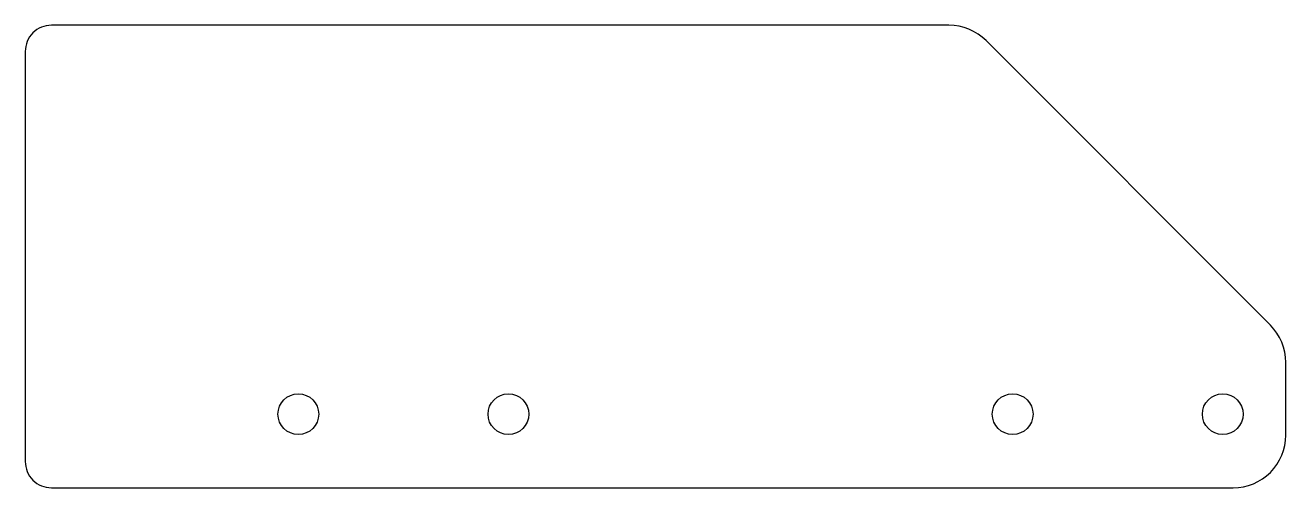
# Model space of a CAD drawing. Header units: inches. Extents: x -1.85 to 1.15, y 0 to 1.1.
import ezdxf

# ---------------------------------------------------------------- set-up
doc = ezdxf.new("R2010")
doc.units = ezdxf.units.IN
doc.header["$MEASUREMENT"] = 0

msp = doc.modelspace()

# ---------------------------------------------------------------- linework, layer by layer
msp.add_lwpolyline([(1.15, 0.2982, 0.198912), (1.1134, 0.3866), (0.4366, 1.0634, 0.198912), (0.3482, 1.1), (-1.7875, 1.1, 0.414214), (-1.85, 1.0375), (-1.85, 0.0625, 0.414214), (-1.7875, 0), (1.025, 0, 0.414214), (1.15, 0.125)], format="xyb", close=True)
for centre in [(-1.2, 0.175), (-0.7, 0.175), (0.5, 0.175), (1, 0.175)]:
    msp.add_circle(centre, 0.0485)

doc.saveas('drawing.dxf')
